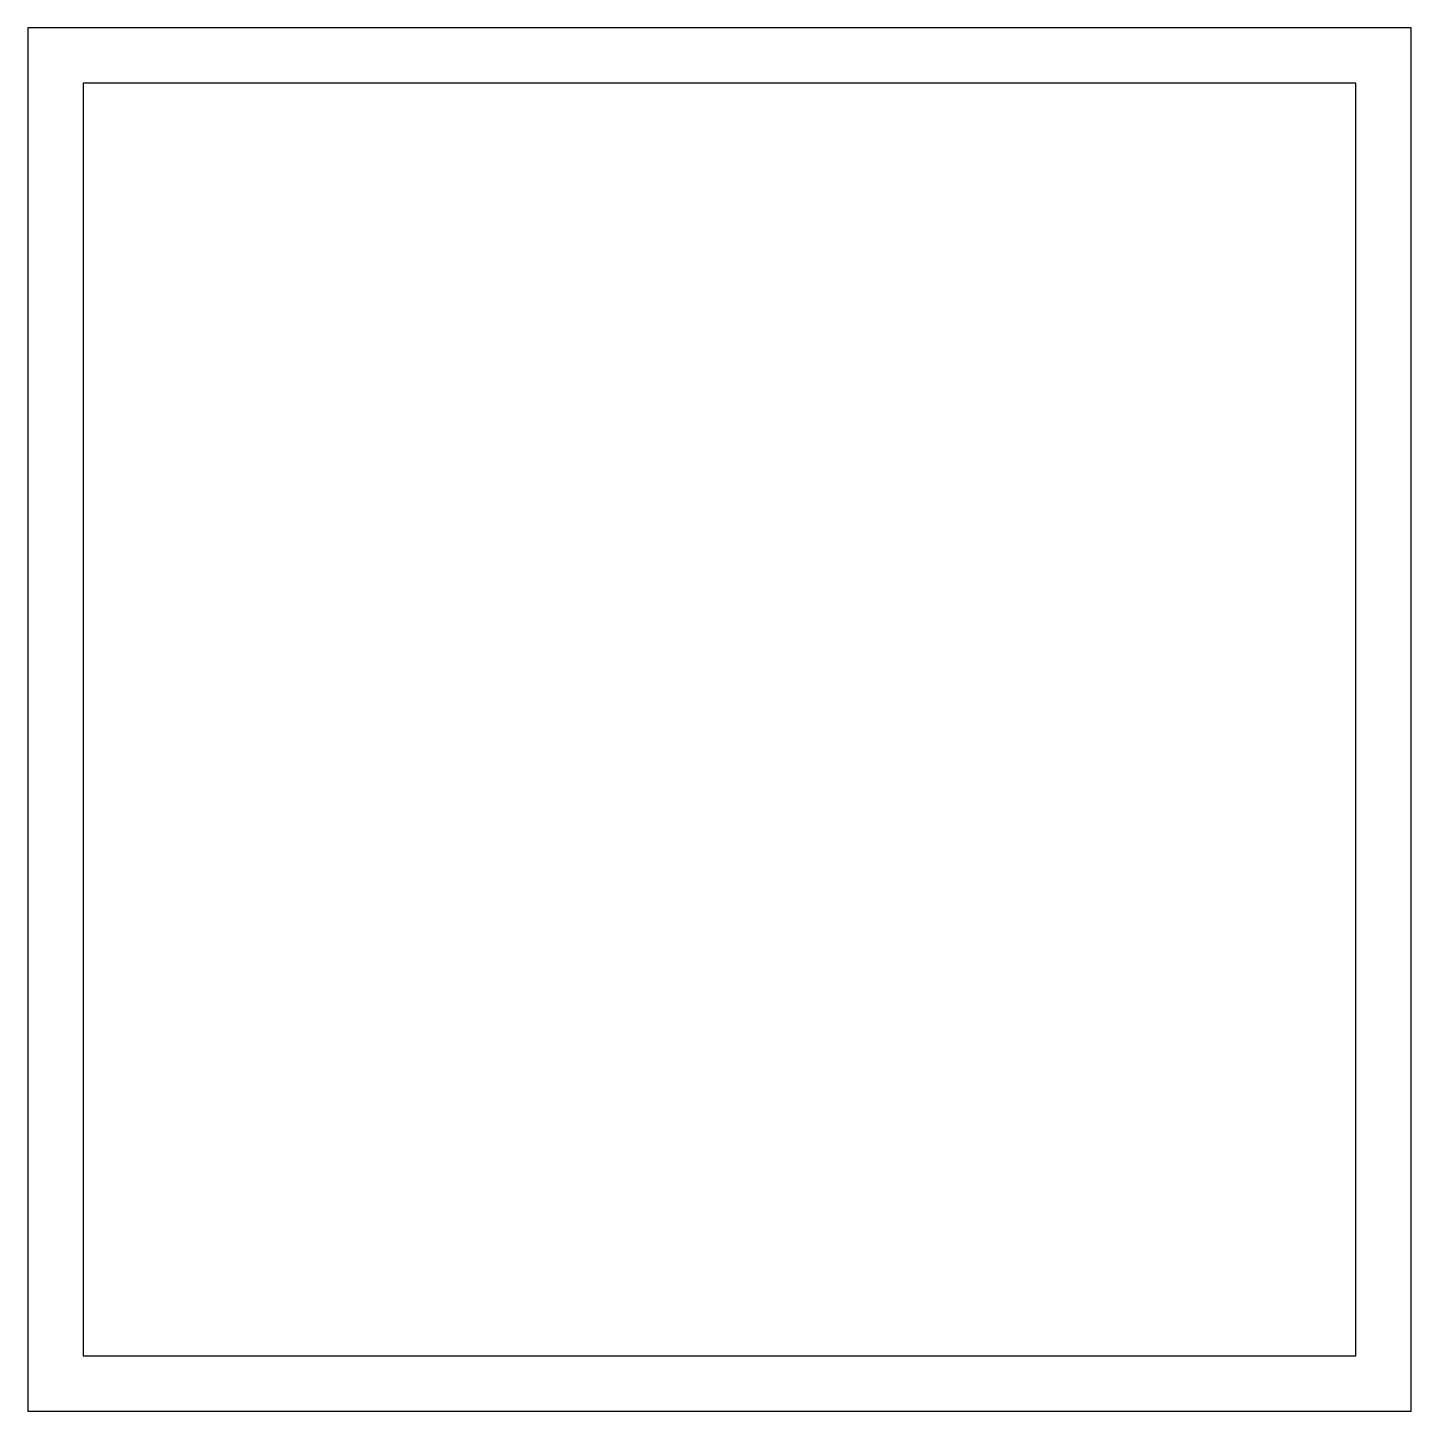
# Model space of a CAD drawing. Header units: millimetres. Extents: x 0 to 500, y 0 to 500.
import ezdxf

# ---------------------------------------------------------------- set-up
doc = ezdxf.new("R2010")
doc.units = ezdxf.units.MM

# ---------------------------------------------------------------- blocks, each defined once
blk = doc.blocks.new('*U3')
for points in [[(0, 0), (500, 0), (500, 500), (0, 500)], [(20, 20), (480, 20), (480, 480), (20, 480)]]:
    blk.add_lwpolyline(points, close=True)

msp = doc.modelspace()

# ---------------------------------------------------------------- block references
msp.add_blockref('*U3', (0, 0))

doc.saveas('drawing.dxf')
